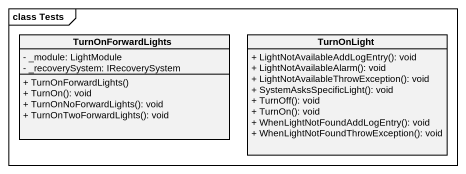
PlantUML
@startuml
mainframe class Tests
hide circle
hide empty members
skinparam classAttributeIconSize 0
class TurnOnForwardLights {
  - _module: LightModule
  - _recoverySystem: IRecoverySystem
  + TurnOnForwardLights()
  + TurnOn(): void
  + TurnOnNoForwardLights(): void
  + TurnOnTwoForwardLights(): void
}
class TurnOnLight {
  + LightNotAvailableAddLogEntry(): void
  + LightNotAvailableAlarm(): void
  + LightNotAvailableThrowException(): void
  + SystemAsksSpecificLight(): void
  + TurnOff(): void
  + TurnOn(): void
  + WhenLightNotFoundAddLogEntry(): void
  + WhenLightNotFoundThrowException(): void
}
@enduml
